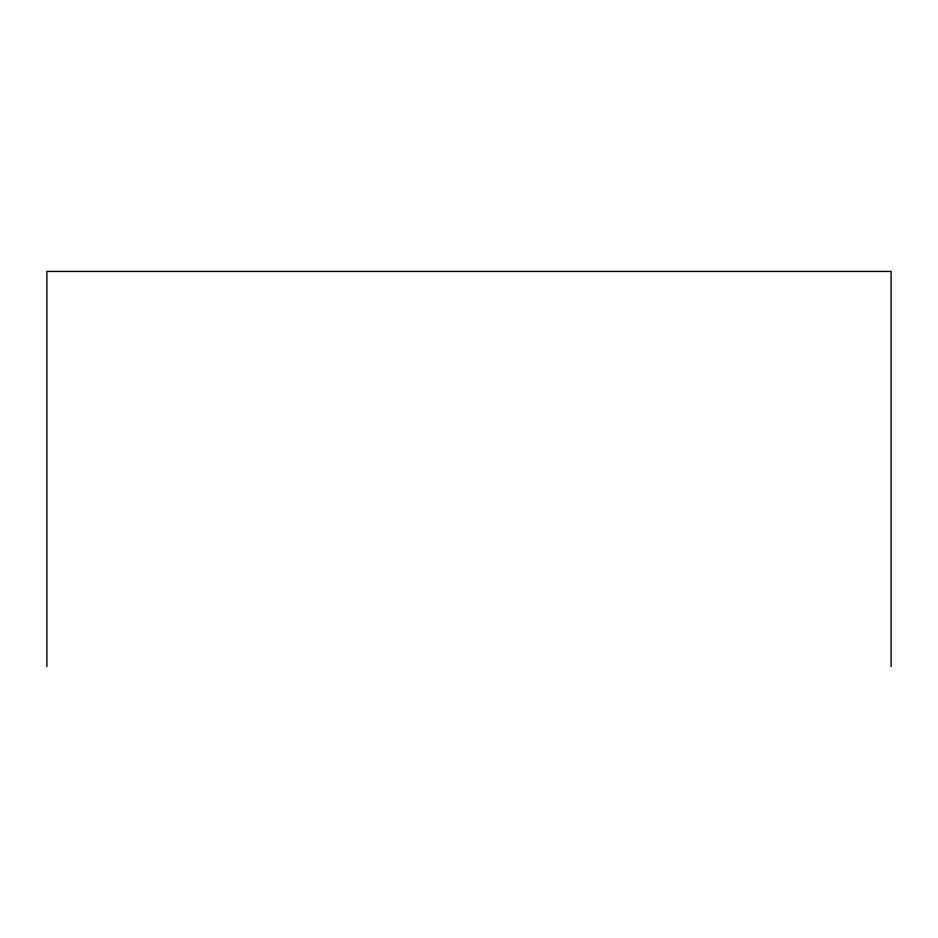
<?xml version="1.0" encoding="UTF-8"?>
<svg xmlns="http://www.w3.org/2000/svg" width="938" height="938" viewBox="0 0 938 938"><rect width="100%" height="100%" fill="white"/><g stroke="black" fill="none" stroke-linecap="round" stroke-linejoin="round"><path stroke-width="1.41" d="M891.1 666.578L891.1 271.422L46.9 271.422L46.9 666.578"/></g></svg>
